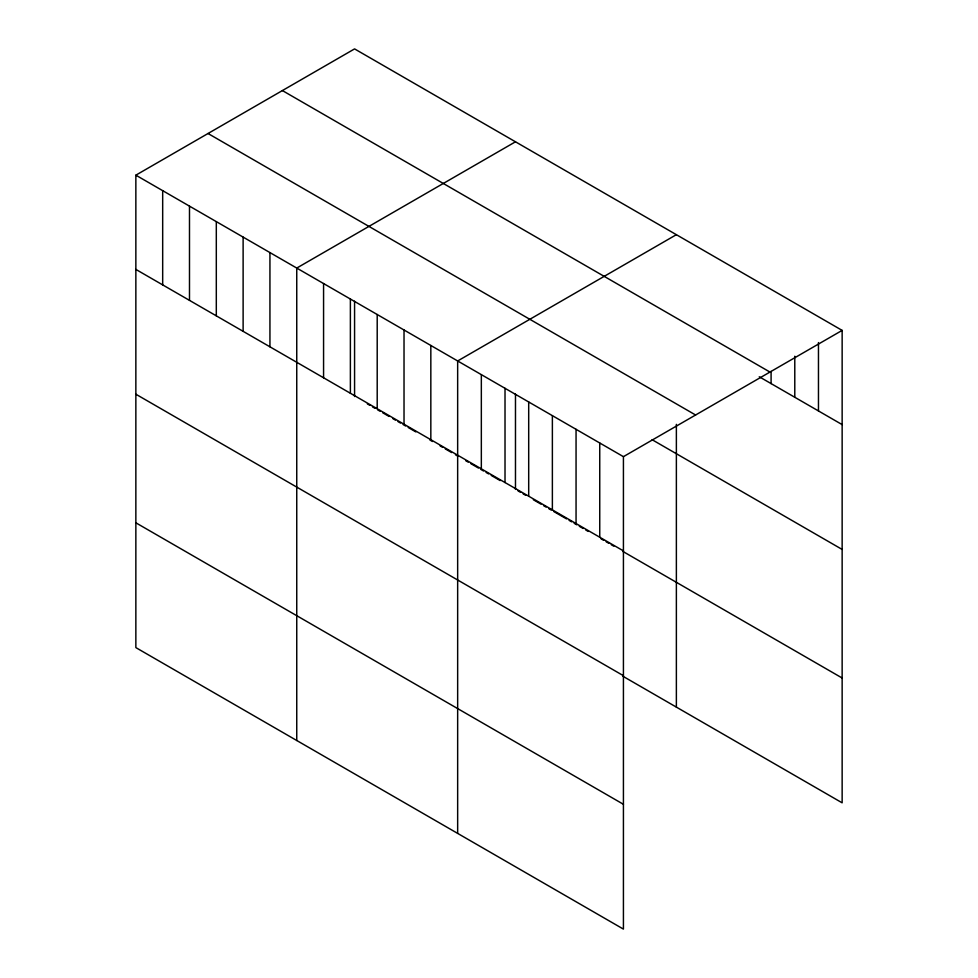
<?xml version="1.0" encoding="UTF-8"?>
<svg xmlns="http://www.w3.org/2000/svg" width="978" height="978" viewBox="0 0 978 978"><rect width="100%" height="100%" fill="white"/><g stroke="black" fill="none" stroke-linecap="round" stroke-linejoin="round"><path stroke-width="1.47" d="M135.856 175.172L623.426 456.665L623.426 929.1L135.856 647.607L135.856 175.172L354.574 48.9L842.144 330.393L842.144 802.828L622.741 676.153M515.479 141.798L296.75 268.07L296.75 740.505M676.373 234.683L457.655 360.968L457.655 833.39M623.426 456.665L842.144 330.393M282.397 90.575L769.967 372.068M759.258 376.762L842.144 424.611M208.033 133.509L695.602 415.002M652.106 439.709L842.144 549.428M135.856 269.402L623.426 550.895M367.349 403.89L369.904 405.369M372.459 406.848L375.014 408.315M377.557 409.794L380.112 411.261M382.667 412.74L389.061 416.432M392.887 418.633L395.442 420.112M397.997 421.591L400.552 423.058M403.107 424.538L405.65 426.017M408.205 427.484L415.87 431.909M429.917 440.014L432.472 441.494M440.137 445.919L442.692 447.386M445.247 448.865L451.628 452.557M455.455 454.758L458.01 456.237M465.675 460.662L468.23 462.142M470.785 463.609L478.438 468.034M480.993 469.513L483.548 470.98M486.103 472.46L488.658 473.927M491.213 475.406L500.149 480.565M518.022 490.883L520.577 492.362M523.132 493.841L525.687 495.308M533.352 499.734L541.017 504.159M543.572 505.638L546.115 507.105M548.67 508.584L551.225 510.051M553.78 511.531L566.555 518.902M569.11 520.382L571.665 521.849M574.208 523.328L576.763 524.807M579.318 526.274L583.157 528.487M585.712 529.966L588.255 531.433M601.03 538.805L603.585 540.284M606.14 541.763L608.695 543.23M611.25 544.709L613.805 546.176M622.741 551.347L842.144 678.011M135.856 394.207L623.426 675.7M135.856 522.802L623.426 804.295M818.464 342.557L818.464 410.943M794.784 356.236L794.784 397.276M771.092 371.444L771.092 383.596M676.373 424.354L676.373 707.118M599.746 442.997L599.746 537.215M576.054 429.33L576.054 523.548M552.374 415.65L552.374 509.88M528.695 401.982L528.695 496.201M515.479 394.11L515.479 489.416M505.015 388.303L505.015 482.533M481.335 374.635L481.335 468.853M430.833 345.478L430.833 439.709M404.024 330.002L404.024 424.22M377.202 314.513L377.202 408.743M354.574 301.212L354.574 396.518M350.381 299.036L350.381 393.254M323.571 283.547L323.571 377.777M269.94 252.593L269.94 346.811M243.119 237.104L243.119 331.322M216.309 221.627L216.309 315.845M189.487 206.138L189.487 300.368M162.678 190.661L162.678 284.879"/></g></svg>
